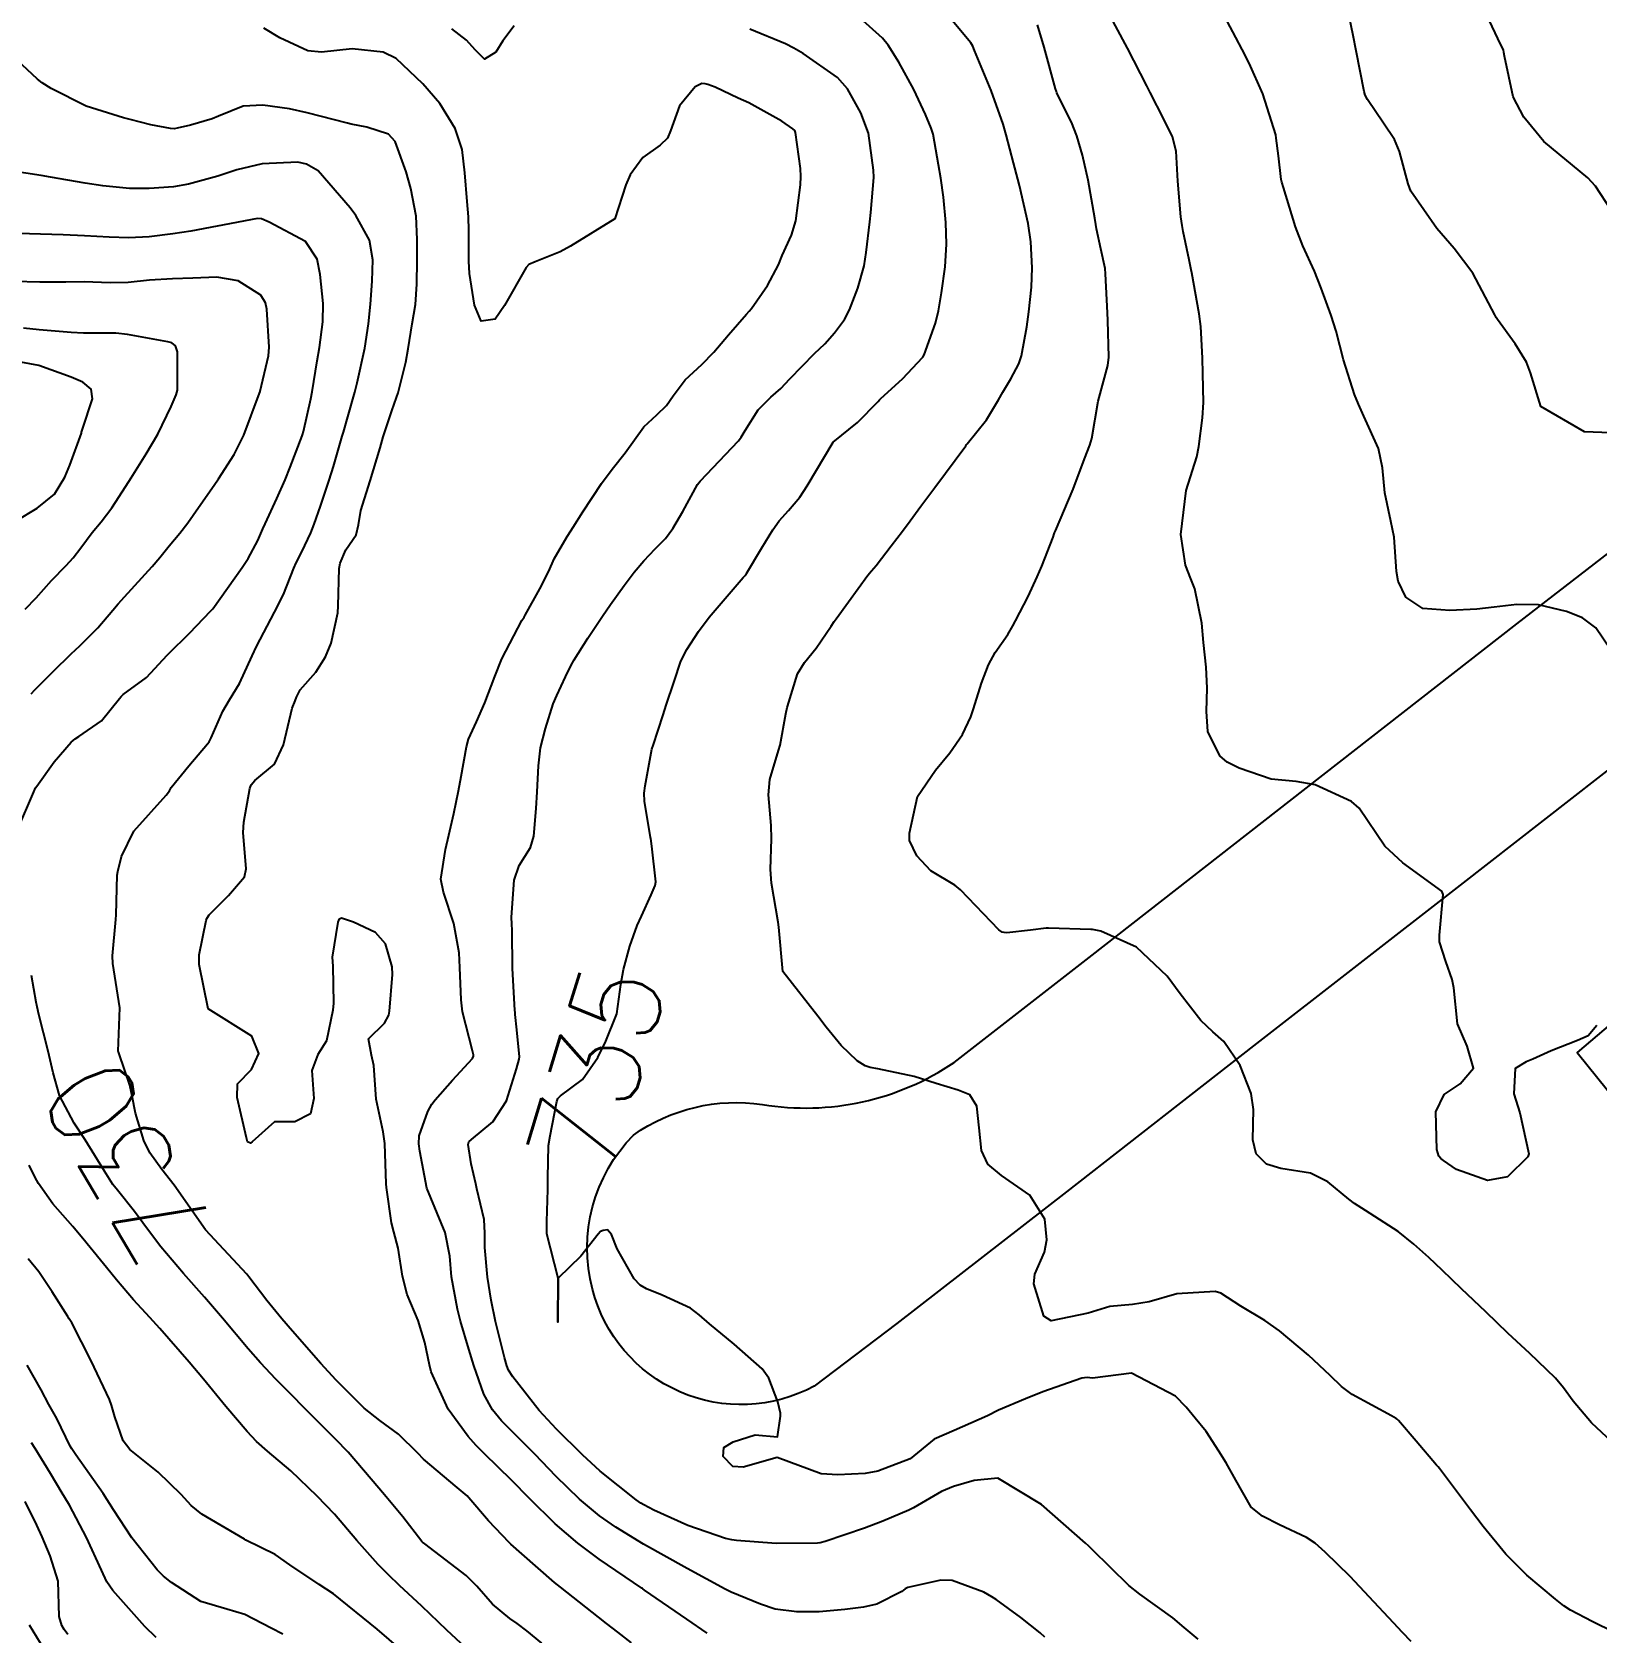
# Model space of a CAD drawing. Header units: metres. Extents: x 298520 to 308411, y 7433745 to 7450750.
# Drawn here: x 300236.3 to 300307.2, y 7449074.5 to 7449147 of the extents above; entities that cross this region are included whole.
import ezdxf
from ezdxf.enums import TextEntityAlignment as Align

# ---------------------------------------------------------------- set-up
doc = ezdxf.new("R2010")
doc.units = ezdxf.units.M
doc.header["$LTSCALE"] = 10
for name, color, linetype in [('Cotas', 45, 'Continuous'), ('Curvas de Nivel 1m', 11, 'Continuous'), ('Curvas de Nivel 5m', 15, 'Continuous'), ('Edificações', 30, 'Continuous'), ('Vias Primárias', 230, 'Continuous')]:
    doc.layers.add(name, color=color, linetype=linetype)
doc.styles.add('Style-STANDARD', font='STANDARD.shx')

msp = doc.modelspace()

# ---------------------------------------------------------------- linework, layer by layer
at = {"layer": 'Curvas de Nivel 1m', "flags": 128}
for points, elevation in [([(300307.176, 7449101.971), (300306.772, 7449101.491), (300306.286, 7449101.281), (300305.104, 7449100.821), (300304.277, 7449100.446), (300303.966, 7449100.323), (300303.478, 7449100.018), (300303.407, 7449098.867), (300303.69, 7449098.016), (300304.085, 7449096.152), (300304.048, 7449096.012), (300303.128, 7449095.107), (300302.212, 7449094.943), (300300.817, 7449095.444), (300300.221, 7449095.849), (300300.109, 7449095.939), (300300.023, 7449096.053), (300299.927, 7449096.355), (300299.875, 7449098.056), (300300.261, 7449098.84), (300300.987, 7449099.322), (300301.578, 7449100.037), (300301.298, 7449101.024), (300300.854, 7449102.044), (300300.696, 7449103.667), (300300.614, 7449104.047), (300300.331, 7449104.857), (300300.047, 7449105.761), (300300.042, 7449106.055), (300300.205, 7449107.896), (300300.153, 7449108.053), (300298.382, 7449109.334), (300297.577, 7449110.088), (300296.41, 7449111.802), (300296.06, 7449112.104), (300294.424, 7449112.859), (300293.551, 7449113.008), (300292.428, 7449113.124), (300290.981, 7449113.618), (300290.439, 7449113.89), (300290.096, 7449114.175), (300289.553, 7449115.282), (300289.492, 7449116.185), (300289.535, 7449117.246), (300289.482, 7449118.185), (300289.367, 7449119.314), (300289.293, 7449120.182), (300288.967, 7449121.747), (300288.791, 7449122.187), (300288.542, 7449122.813), (300288.342, 7449124.193), (300288.583, 7449126.19), (300289.065, 7449127.719), (300289.152, 7449128.185), (300289.321, 7449129.484), (300289.357, 7449130.183), (300289.34, 7449131.489), (300289.325, 7449132.183), (300289.237, 7449133.615), (300289.16, 7449134.185), (300288.838, 7449136.051), (300288.81, 7449136.189), (300288.707, 7449136.644), (300288.449, 7449137.923), (300288.399, 7449138.195), (300288.334, 7449138.591), (300288.203, 7449140.198), (300288.121, 7449141.554), (300287.96, 7449142.202), (300287.574, 7449143.001), (300286.946, 7449144.218), (300286.797, 7449144.522), (300285.924, 7449146.229), (300284.843, 7449148.24)], 738), ([(300308.483, 7449117.96), (300307.117, 7449119.974), (300306.517, 7449120.429), (300305.798, 7449120.709), (300304.523, 7449121.016), (300303.544, 7449121.035), (300302.522, 7449120.902), (300301.736, 7449120.823), (300300.52, 7449120.756), (300299.298, 7449120.845), (300298.526, 7449121.365), (300298.177, 7449122.084), (300298.105, 7449122.519), (300297.99, 7449124.086), (300297.847, 7449124.81), (300297.578, 7449126.09), (300297.464, 7449127.222), (300297.278, 7449128.093), (300296.625, 7449129.558), (300296.373, 7449130.103), (300296.201, 7449130.54), (300295.704, 7449132.109), (300295.367, 7449133.412), (300295.144, 7449134.115), (300294.691, 7449135.354), (300294.383, 7449136.125), (300293.86, 7449137.278), (300293.521, 7449138.138), (300292.98, 7449139.916), (300292.911, 7449140.148), (300292.884, 7449140.277), (300292.765, 7449141.345), (300292.66, 7449142.151), (300292.632, 7449142.294), (300292.045, 7449144.157), (300291.436, 7449145.541), (300291.119, 7449146.167), (300290.828, 7449146.711), (300290.038, 7449148.178)], 739), ([(300307.823, 7449138.883), (300307.107, 7449139.976), (300306.757, 7449140.344), (300304.773, 7449142), (300303.871, 7449143.101), (300303.38, 7449144.021), (300302.982, 7449145.867), (300302.966, 7449146.028), (300302.938, 7449146.142), (300302.826, 7449146.376), (300302.041, 7449148.038)], 741), ([(300307.968, 7449074.486), (300306.96, 7449074.983), (300305.978, 7449075.487), (300305.679, 7449075.683), (300305.304, 7449075.99), (300303.999, 7449077.079), (300303.042, 7449078.02), (300302.025, 7449079.282), (300301.451, 7449080.036), (300300.051, 7449081.905), (300299.983, 7449081.982), (300299.911, 7449082.052), (300298.992, 7449083.143), (300298.186, 7449084.078), (300298.137, 7449084.133), (300298.084, 7449084.172), (300297.877, 7449084.29), (300296.095, 7449085.261), (300295.612, 7449085.621), (300295.097, 7449086.115), (300294.116, 7449087.032), (300292.802, 7449088.143), (300292.138, 7449088.613), (300291.052, 7449089.252), (300290.15, 7449089.839), (300289.895, 7449089.919), (300288.149, 7449089.818), (300286.907, 7449089.451), (300286.144, 7449089.329), (300285.128, 7449089.245), (300284.14, 7449088.946), (300282.463, 7449088.592), (300282.138, 7449088.797), (300281.69, 7449090.275), (300281.726, 7449090.705), (300282.167, 7449091.699), (300282.277, 7449092.268), (300282.187, 7449093.193), (300281.504, 7449094.277), (300280.212, 7449095.181), (300279.607, 7449095.69), (300279.316, 7449096.304), (300279.212, 7449097.332), (300279.102, 7449098.307), (300278.779, 7449098.833), (300278.26, 7449099.041), (300277.255, 7449099.338), (300276.266, 7449099.654), (300274.624, 7449100.002), (300274.27, 7449100.062), (300274.045, 7449100.138), (300273.679, 7449100.369), (300272.959, 7449101.059), (300272.288, 7449101.886), (300271.9, 7449102.394), (300270.323, 7449104.41), (300270.14, 7449106.412), (300270.11, 7449106.648), (300269.815, 7449108.416), (300269.762, 7449109.033), (300269.809, 7449110.416), (300269.792, 7449111.024), (300269.669, 7449112.417), (300269.73, 7449113.111), (300270.131, 7449114.413), (300270.194, 7449114.664), (300270.46, 7449116.078), (300270.511, 7449116.361), (300270.527, 7449116.409), (300270.988, 7449117.895), (300271.295, 7449118.402), (300271.836, 7449119.053), (300272.508, 7449120.056), (300272.643, 7449120.256), (300272.741, 7449120.387), (300273.288, 7449121.146), (300274.173, 7449122.365), (300274.342, 7449122.557), (300274.539, 7449122.792), (300275.22, 7449123.686), (300275.735, 7449124.348), (300276.09, 7449124.823), (300276.574, 7449125.483), (300277.208, 7449126.331), (300278.602, 7449128.219), (300278.639, 7449128.273), (300278.672, 7449128.309), (300279.535, 7449129.385), (300280.087, 7449130.295), (300280.286, 7449130.644), (300280.643, 7449131.249), (300281.003, 7449131.932), (300281.127, 7449132.285), (300281.359, 7449133.597), (300281.45, 7449134.282), (300281.571, 7449135.405), (300281.608, 7449136.281), (300281.54, 7449137.457), (300281.419, 7449138.283), (300281.029, 7449140.007), (300280.957, 7449140.288), (300280.76, 7449141.035), (300280.437, 7449142.293), (300280.298, 7449142.775), (300279.759, 7449144.3), (300279.004, 7449146.124), (300278.916, 7449146.309), (300278.824, 7449146.468), (300277.991, 7449147.479)], 736), ([(300308.067, 7449082.906), (300306.93, 7449083.972), (300306.093, 7449084.956), (300305.664, 7449085.552), (300305.3, 7449085.992), (300304.12, 7449087.124), (300303.159, 7449088.02), (300302.143, 7449089.001), (300301.035, 7449090.041), (300300.161, 7449090.88), (300299.564, 7449091.456), (300298.882, 7449092.069), (300298.181, 7449092.635), (300296.696, 7449093.594), (300296.2, 7449093.903), (300295.941, 7449094.104), (300294.986, 7449094.894), (300294.214, 7449095.274), (300292.866, 7449095.494), (300292.218, 7449095.682), (300291.741, 7449096.155), (300291.593, 7449096.796), (300291.632, 7449098.156), (300291.523, 7449098.894), (300291.026, 7449100.162), (300290.284, 7449101.236), (300289.792, 7449101.682), (300289.247, 7449102.186), (300288.311, 7449103.401), (300287.723, 7449104.206), (300286.336, 7449105.507), (300284.71, 7449106.236), (300284.344, 7449106.312), (300284.267, 7449106.318), (300282.344, 7449106.369), (300282.246, 7449106.37), (300281.528, 7449106.278), (300280.464, 7449106.167), (300280.342, 7449106.173), (300280.247, 7449106.196), (300280.102, 7449106.292), (300278.37, 7449108.111), (300278.105, 7449108.314), (300277.027, 7449108.977), (300276.386, 7449109.647), (300276.053, 7449110.343), (300276.058, 7449110.681), (300276.413, 7449112.34), (300277.225, 7449113.534), (300277.885, 7449114.318), (300278.451, 7449115.138), (300278.824, 7449115.942), (300278.952, 7449116.305), (300279.312, 7449117.464), (300279.634, 7449118.298), (300279.93, 7449118.857), (300280.504, 7449119.676), (300280.737, 7449120.06), (300280.855, 7449120.287), (300281.42, 7449121.385), (300281.84, 7449122.277), (300282.046, 7449122.769), (300282.56, 7449124.085), (300282.608, 7449124.223), (300282.623, 7449124.269), (300282.66, 7449124.365), (300283.458, 7449126.257), (300283.977, 7449127.63), (300284.214, 7449128.246), (300284.301, 7449128.552), (300284.598, 7449130.241), (300284.635, 7449130.405), (300285.026, 7449131.859), (300285.073, 7449132.236), (300285.029, 7449133.885), (300285.015, 7449134.237), (300284.934, 7449136.003), (300284.905, 7449136.238), (300284.712, 7449137.131), (300284.526, 7449138.048), (300284.491, 7449138.243), (300284.446, 7449138.526), (300284.139, 7449140.249), (300283.887, 7449141.376), (300283.625, 7449142.257), (300283.384, 7449142.866), (300282.791, 7449144.062), (300282.729, 7449144.197), (300282.707, 7449144.261), (300282.67, 7449144.387), (300282.153, 7449146.27), (300281.842, 7449147.284)], 737), ([(300282.174, 7449074.268), (300281.965, 7449074.461), (300281.087, 7449075.163), (300279.98, 7449075.967), (300279.784, 7449076.096), (300279.416, 7449076.299), (300277.991, 7449076.841), (300277.467, 7449076.849), (300275.986, 7449076.522), (300275.865, 7449076.461), (300275.704, 7449076.343), (300274.575, 7449075.756), (300273.976, 7449075.629), (300273.128, 7449075.526), (300271.973, 7449075.41), (300270.958, 7449075.415), (300269.974, 7449075.54), (300269.312, 7449075.756), (300267.982, 7449076.311), (300267.711, 7449076.443), (300265.997, 7449077.372), (300264.013, 7449078.48), (300262.768, 7449079.246), (300262.025, 7449079.768), (300261.121, 7449080.519), (300260.048, 7449081.558), (300259.105, 7449082.54), (300258.073, 7449083.576), (300257.588, 7449084.068), (300257.179, 7449084.564), (300256.785, 7449085.265), (300256.327, 7449086.577), (300256.114, 7449087.309), (300255.734, 7449088.584), (300255.596, 7449089.127), (300255.329, 7449090.588), (300255.24, 7449091.516), (300255.035, 7449092.591), (300254.203, 7449094.6), (300253.888, 7449096.274), (300253.843, 7449096.606), (300253.855, 7449096.977), (300254.245, 7449098.075), (300254.439, 7449098.41), (300254.586, 7449098.597), (300255.361, 7449099.49), (300256.272, 7449100.475), (300256.325, 7449100.579), (300256.325, 7449100.631), (300256.275, 7449100.819), (300255.823, 7449102.585), (300255.757, 7449103.13), (300255.704, 7449104.586), (300255.666, 7449105.25), (300255.429, 7449106.589), (300254.955, 7449108.004), (300254.84, 7449108.595), (300255.045, 7449109.935), (300255.196, 7449110.592), (300255.428, 7449111.565), (300255.641, 7449112.588), (300255.766, 7449113.244), (300256, 7449114.584), (300256.098, 7449114.932), (300256.454, 7449115.714), (300256.834, 7449116.574), (300257.282, 7449117.767), (300257.603, 7449118.563), (300258.511, 7449120.312), (300258.605, 7449120.456), (300258.662, 7449120.549), (300259.328, 7449121.739), (300259.723, 7449122.538), (300259.977, 7449123.1), (300260.557, 7449124.112), (300260.723, 7449124.365), (300260.833, 7449124.526), (300261.272, 7449125.222), (300262.116, 7449126.507), (300262.589, 7449127.156), (300263.189, 7449127.902), (300263.604, 7449128.49), (300264.027, 7449129.07), (300264.62, 7449129.618), (300265.061, 7449130.041), (300265.362, 7449130.473), (300265.901, 7449131.207), (300266.647, 7449131.905), (300267.197, 7449132.452), (300267.86, 7449133.247), (300268.679, 7449134.177), (300268.8, 7449134.31), (300268.899, 7449134.428), (300269.633, 7449135.481), (300270.118, 7449136.416), (300270.293, 7449136.829), (300270.716, 7449137.749), (300270.905, 7449138.407), (300271.115, 7449140.037), (300271.139, 7449140.404), (300271.119, 7449140.767), (300270.896, 7449142.408), (300270.858, 7449142.493), (300270.775, 7449142.572), (300270.274, 7449142.919), (300268.786, 7449143.753), (300268.304, 7449143.953), (300267.262, 7449144.453), (300266.923, 7449144.577), (300266.804, 7449144.612), (300266.648, 7449144.618), (300266.349, 7449144.465), (300265.647, 7449143.614), (300265.232, 7449142.475), (300265.099, 7449142.147), (300264.766, 7449141.833), (300263.981, 7449141.267), (300263.409, 7449140.493), (300263.211, 7449140.031), (300262.723, 7449138.5), (300260.71, 7449137.258), (300260.236, 7449137.007), (300259.103, 7449136.546), (300258.82, 7449136.43), (300258.7, 7449136.297), (300257.728, 7449134.564), (300257.295, 7449133.949), (300256.672, 7449133.86), (300256.362, 7449134.583), (300256.134, 7449136.015), (300256.103, 7449136.579), (300256.104, 7449137.967), (300256.089, 7449138.58), (300256.038, 7449139.276), (300255.932, 7449140.582), (300255.81, 7449141.631), (300255.49, 7449142.589), (300254.79, 7449143.711), (300254.025, 7449144.608), (300252.814, 7449145.747), (300252.234, 7449146.046), (300250.818, 7449146.185), (300249.436, 7449146.044), (300248.817, 7449146.1), (300247.547, 7449146.683), (300246.827, 7449147.132)], 733), ([(300258.156, 7449147.231), (300257.646, 7449146.562), (300257.336, 7449146.047), (300256.814, 7449145.724), (300256.388, 7449146.145), (300256.002, 7449146.582), (300255.333, 7449147.097)], 734), ([(300289.117, 7449074.183), (300288.489, 7449074.713), (300287.972, 7449075.144), (300286.474, 7449076.215), (300285.989, 7449076.613), (300284.328, 7449078.245), (300284.165, 7449078.398), (300284.016, 7449078.523), (300282.033, 7449080.27), (300280.051, 7449081.463), (300278.985, 7449081.37), (300278.044, 7449081.09), (300277.5, 7449080.866), (300276.595, 7449080.334), (300276.243, 7449080.126), (300276.03, 7449080.022), (300274.855, 7449079.521), (300274.021, 7449079.202), (300272.23, 7449078.602), (300272.014, 7449078.541), (300271.884, 7449078.522), (300270.014, 7449078.512), (300268.227, 7449078.649), (300268.015, 7449078.669), (300267.728, 7449078.731), (300266.022, 7449079.324), (300264.479, 7449080.025), (300264.031, 7449080.256), (300263.889, 7449080.34), (300263.684, 7449080.485), (300262.052, 7449081.785), (300261.249, 7449082.518), (300260.074, 7449083.684), (300259.29, 7449084.538), (300258.098, 7449086.059), (300257.909, 7449086.361), (300257.832, 7449086.554), (300257.726, 7449086.939), (300257.319, 7449088.562), (300257.111, 7449089.534), (300256.945, 7449090.568), (300256.835, 7449091.908), (300256.837, 7449092.57), (300256.804, 7449093.186), (300256.467, 7449094.576), (300256.417, 7449094.789), (300256.214, 7449095.7), (300256.07, 7449096.582), (300256.104, 7449096.702), (300256.226, 7449096.808), (300257.195, 7449097.609), (300257.818, 7449098.557), (300258.267, 7449100), (300258.382, 7449100.439), (300258.4, 7449100.549), (300258.285, 7449101.764), (300258.21, 7449102.469), (300258.199, 7449102.551), (300258.187, 7449102.66), (300258.084, 7449104.554), (300258.063, 7449106.277), (300258.054, 7449106.554), (300258.035, 7449106.867), (300258.155, 7449108.553), (300258.379, 7449109.207), (300258.899, 7449110.034), (300259.052, 7449110.543), (300259.16, 7449111.788), (300259.199, 7449112.542), (300259.254, 7449113.719), (300259.357, 7449114.541), (300259.573, 7449115.417), (300259.93, 7449116.535), (300260.087, 7449116.916), (300260.481, 7449117.751), (300260.739, 7449118.276), (300260.873, 7449118.524), (300261.496, 7449119.508), (300262.155, 7449120.505), (300262.518, 7449121.033), (300263.135, 7449121.886), (300263.592, 7449122.489), (300264.025, 7449123.001), (300264.549, 7449123.546), (300265.006, 7449124.026), (300265.341, 7449124.472), (300265.796, 7449125.243), (300266.46, 7449126.461), (300266.511, 7449126.533), (300266.584, 7449126.614), (300268.307, 7449128.434), (300268.436, 7449128.602), (300268.61, 7449128.902), (300269.205, 7449129.843), (300269.785, 7449130.418), (300270.233, 7449130.818), (300270.641, 7449131.255), (300271.761, 7449132.393), (300272.216, 7449132.831), (300272.667, 7449133.328), (300273.113, 7449133.939), (300273.337, 7449134.373), (300273.713, 7449135.349), (300274.004, 7449136.367), (300274.099, 7449136.977), (300274.257, 7449138.365), (300274.307, 7449138.787), (300274.433, 7449140.363), (300274.426, 7449140.693), (300274.196, 7449142.366), (300273.852, 7449143.3), (300273.245, 7449144.375), (300272.801, 7449144.896), (300271.24, 7449145.98), (300270.82, 7449146.225), (300270.443, 7449146.414), (300268.829, 7449147.086)], 734), ([(300266.89, 7449074.451), (300265.969, 7449075.086), (300264.064, 7449076.397), (300263.983, 7449076.451), (300263.967, 7449076.465), (300263.94, 7449076.481), (300262.002, 7449077.8), (300261.046, 7449078.52), (300260.022, 7449079.396), (300258.86, 7449080.542), (300258.045, 7449081.379), (300256.815, 7449082.569), (300256.439, 7449082.947), (300256.071, 7449083.358), (300255.174, 7449084.589), (300254.409, 7449086.288), (300254.327, 7449086.598), (300254.118, 7449087.613), (300253.809, 7449088.605), (300253.316, 7449089.784), (300253.101, 7449090.616), (300252.911, 7449091.88), (300252.719, 7449092.622), (300252.6, 7449093.037), (300252.375, 7449094.627), (300252.367, 7449094.79), (300252.311, 7449096.629), (300252.231, 7449097.147), (300251.911, 7449098.625), (300251.8, 7449100.159), (300251.702, 7449100.629), (300251.558, 7449101.357), (300252.295, 7449102.066), (300252.48, 7449102.439), (300252.523, 7449102.618), (300252.653, 7449104.282), (300252.631, 7449104.617), (300252.333, 7449105.66), (300251.888, 7449106.176), (300250.893, 7449106.642), (300250.346, 7449106.832), (300250.226, 7449106.77), (300250.175, 7449106.652), (300249.918, 7449105.063), (300249.946, 7449104.654), (300249.985, 7449102.974), (300249.957, 7449102.653), (300249.665, 7449101.274), (300249.278, 7449100.66), (300249.006, 7449099.923), (300249.085, 7449098.662), (300248.94, 7449097.966), (300248.237, 7449097.598), (300247.311, 7449097.61), (300246.297, 7449096.699), (300246.222, 7449096.638), (300246.094, 7449096.701), (300246.042, 7449096.886), (300245.624, 7449098.706), (300245.637, 7449099.328), (300246.266, 7449099.975), (300246.608, 7449100.695), (300246.285, 7449101.488), (300244.303, 7449102.72), (300243.897, 7449104.724), (300243.893, 7449105.159), (300244.221, 7449106.721), (300244.25, 7449106.815), (300244.347, 7449106.972), (300245.225, 7449107.846), (300245.954, 7449108.704), (300246.025, 7449109.055), (300245.895, 7449110.705), (300245.925, 7449111.177), (300246.195, 7449112.702), (300246.253, 7449112.864), (300246.418, 7449113.062), (300247.314, 7449113.803), (300247.713, 7449114.681), (300248.113, 7449116.329), (300248.241, 7449116.673), (300248.306, 7449116.832), (300248.47, 7449117.167), (300249.178, 7449117.967), (300249.621, 7449118.659), (300249.874, 7449119.282), (300250.176, 7449120.653), (300250.198, 7449120.972), (300250.233, 7449122.653), (300250.28, 7449122.909), (300250.546, 7449123.509), (300251.014, 7449124.185), (300251.112, 7449124.642), (300251.211, 7449125.282), (300251.644, 7449126.634), (300252.088, 7449128.117), (300252.232, 7449128.626), (300252.621, 7449129.807), (300252.839, 7449130.409), (300252.906, 7449130.617), (300253.251, 7449132.01), (300253.357, 7449132.613), (300253.54, 7449133.741), (300253.686, 7449134.61), (300253.76, 7449135.542), (300253.763, 7449136.609), (300253.765, 7449137.557), (300253.72, 7449138.61), (300253.485, 7449139.869), (300253.268, 7449140.615), (300252.767, 7449141.996), (300252.472, 7449142.327), (300251.486, 7449142.639), (300250.775, 7449142.782), (300250.607, 7449142.82), (300248.782, 7449143.301), (300247.991, 7449143.471), (300246.787, 7449143.644), (300245.898, 7449143.591), (300244.779, 7449143.146), (300244.485, 7449143.015), (300243.512, 7449142.733), (300242.907, 7449142.603), (300242.771, 7449142.577), (300242.607, 7449142.578), (300241.708, 7449142.751), (300240.776, 7449142.992), (300240.478, 7449143.063), (300238.785, 7449143.594), (300237.203, 7449144.4), (300236.8, 7449144.649), (300236.581, 7449144.813), (300235.659, 7449145.675)], 732), ([(300263.477, 7449074.006), (300262.847, 7449074.497), (300262.342, 7449074.88), (300261.969, 7449075.167), (300260.254, 7449076.527), (300259.986, 7449076.751), (300258.513, 7449078.037), (300258.012, 7449078.48), (300257.937, 7449078.551), (300256.999, 7449079.542), (300256.113, 7449080.579), (300256.034, 7449080.661), (300255.585, 7449081.04), (300254.059, 7449082.332), (300253.797, 7449082.604), (300252.922, 7449083.468), (300252.077, 7449084.074), (300251.364, 7449084.637), (300250.096, 7449085.909), (300249.408, 7449086.657), (300248.125, 7449088.123), (300247.645, 7449088.677), (300246.968, 7449089.514), (300246.152, 7449090.59), (300246.063, 7449090.701), (300244.183, 7449092.72), (300242.77, 7449094.734), (300242.21, 7449095.453), (300241.665, 7449096.196), (300241.399, 7449096.752), (300241.01, 7449097.989), (300240.864, 7449098.761), (300240.765, 7449099.269), (300240.272, 7449100.686), (300240.241, 7449100.77), (300240.235, 7449100.809), (300240.303, 7449102.77), (300239.995, 7449104.773), (300239.978, 7449105.122), (300240.128, 7449106.772), (300240.138, 7449106.98), (300240.188, 7449108.772), (300240.211, 7449108.935), (300240.381, 7449109.623), (300240.948, 7449110.762), (300242.409, 7449112.393), (300242.552, 7449112.598), (300242.638, 7449112.738), (300243.427, 7449113.731), (300244.273, 7449114.722), (300244.349, 7449114.816), (300244.446, 7449114.997), (300244.974, 7449116.198), (300245.276, 7449116.712), (300245.723, 7449117.459), (300246.294, 7449118.702), (300246.497, 7449119.132), (300247.311, 7449120.682), (300247.713, 7449121.486), (300248.185, 7449122.673), (300248.29, 7449122.919), (300248.544, 7449123.41), (300248.953, 7449124.27), (300249.103, 7449124.665), (300249.386, 7449125.477), (300249.781, 7449126.658), (300249.974, 7449127.275), (300250.372, 7449128.652), (300250.427, 7449128.84), (300250.622, 7449129.521), (300250.945, 7449130.645), (300251.057, 7449131.063), (300251.398, 7449132.639), (300251.565, 7449133.741), (300251.659, 7449134.635), (300251.738, 7449135.679), (300251.766, 7449136.634), (300251.609, 7449137.533), (300250.984, 7449138.646), (300250.728, 7449138.99), (300249.281, 7449140.665), (300248.756, 7449140.977), (300248.367, 7449141.064), (300246.756, 7449140.982), (300245.608, 7449140.707), (300244.969, 7449140.498), (300244.749, 7449140.433), (300243.41, 7449140.066), (300242.741, 7449139.941), (300241.635, 7449139.861), (300240.739, 7449139.861), (300239.539, 7449139.984), (300238.743, 7449140.112), (300237.17, 7449140.382), (300236.748, 7449140.452), (300234.853, 7449140.737)], 731), ([(300236.288, 7449116.99), (300236.468, 7449117.171), (300237.287, 7449117.996), (300238.1, 7449118.794), (300238.304, 7449118.982), (300238.497, 7449119.156), (300239.313, 7449119.974), (300239.998, 7449120.775), (300240.231, 7449121.057), (300240.519, 7449121.383), (300241.771, 7449122.751), (300242.121, 7449123.164), (300242.547, 7449123.682), (300243.028, 7449124.263), (300243.384, 7449124.732), (300243.876, 7449125.421), (300244.58, 7449126.432), (300244.771, 7449126.717), (300245.481, 7449127.825), (300245.929, 7449128.7), (300246.632, 7449130.596), (300246.654, 7449130.668), (300246.658, 7449130.69), (300247.04, 7449132.295), (300247.072, 7449132.686), (300246.967, 7449134.399), (300246.909, 7449134.688), (300246.686, 7449135.036), (300245.671, 7449135.683), (300244.694, 7449135.853), (300243.613, 7449135.811), (300242.693, 7449135.776), (300241.649, 7449135.712), (300240.691, 7449135.618), (300239.868, 7449135.602), (300238.691, 7449135.636), (300237.857, 7449135.633), (300236.691, 7449135.624), (300235.52, 7449135.657)], 729), ([(300236.028, 7449120.817), (300236.518, 7449121.339), (300237.216, 7449122.113), (300237.882, 7449122.797), (300238.192, 7449123.139), (300238.545, 7449123.596), (300239.056, 7449124.284), (300239.466, 7449124.781), (300239.943, 7449125.403), (300240.579, 7449126.385), (300240.814, 7449126.767), (300241.503, 7449127.852), (300242.036, 7449128.749), (300242.626, 7449130.002), (300242.851, 7449130.517), (300242.912, 7449130.737), (300242.914, 7449132.474), (300242.834, 7449132.738), (300242.655, 7449132.875), (300242.476, 7449132.922), (300240.66, 7449133.256), (300240.124, 7449133.312), (300238.661, 7449133.324), (300238.108, 7449133.349), (300236.663, 7449133.475), (300235.946, 7449133.539)], 728), ([(300235.614, 7449124.824), (300236.569, 7449125.391), (300237.353, 7449126.024), (300237.819, 7449126.798), (300238.04, 7449127.347), (300238.568, 7449128.79), (300238.576, 7449128.828), (300238.615, 7449128.966), (300239.066, 7449130.349), (300239.004, 7449130.786), (300238.636, 7449131.104), (300238.109, 7449131.325), (300236.643, 7449131.854), (300235.832, 7449132.009)], 727), ([(300255.955, 7449073.796), (300255.11, 7449074.589), (300253.979, 7449075.676), (300252.966, 7449076.615), (300252.465, 7449077.091), (300252.002, 7449077.557), (300251.043, 7449078.64), (300250.025, 7449079.834), (300249.239, 7449080.658), (300248.05, 7449081.801), (300246.998, 7449082.686), (300246.498, 7449083.124), (300246.072, 7449083.578), (300245.105, 7449084.71), (300244.095, 7449085.953), (300243.448, 7449086.727), (300242.125, 7449088.241), (300241.664, 7449088.747), (300240.921, 7449089.538), (300240.15, 7449090.447), (300239.902, 7449090.773), (300238.634, 7449092.327), (300238.247, 7449092.789), (300238.184, 7449092.863), (300237.276, 7449093.886), (300236.623, 7449094.814), (300236.477, 7449095.087), (300236.211, 7449095.64)], 729), ([(300253.037, 7449073.697), (300251.963, 7449074.63), (300249.987, 7449076.228), (300249.339, 7449076.657), (300248.002, 7449077.546), (300247.336, 7449078.01), (300246.013, 7449078.668), (300245.946, 7449078.701), (300244.024, 7449079.836), (300243.535, 7449080.234), (300243.085, 7449080.734), (300242.048, 7449081.738), (300240.767, 7449082.759), (300240.454, 7449083.152), (300240.078, 7449084.239), (300239.925, 7449084.772), (300239.834, 7449085.024), (300239.007, 7449086.781), (300238.129, 7449088.502), (300238.022, 7449088.682), (300237.952, 7449088.793), (300237.252, 7449089.911), (300236.647, 7449090.813), (300236.162, 7449091.393)], 728), ([(300247.685, 7449074.399), (300247.16, 7449074.682), (300245.972, 7449075.298), (300245.152, 7449075.531), (300243.98, 7449075.888), (300242.654, 7449076.74), (300242.284, 7449077.034), (300241.999, 7449077.313), (300240.851, 7449078.762), (300240.026, 7449080.034), (300239.556, 7449080.775), (300238.315, 7449082.532), (300238.136, 7449082.789), (300238.064, 7449082.918), (300237.449, 7449084.172), (300237.09, 7449084.805), (300236.742, 7449085.463), (300236.109, 7449086.58)], 727), ([(300241.958, 7449074.257), (300241.438, 7449074.755), (300239.987, 7449076.375), (300239.721, 7449076.773), (300239.474, 7449077.3), (300238.805, 7449078.782), (300238.027, 7449080.242), (300237.824, 7449080.586), (300237.704, 7449080.795), (300237.168, 7449081.682), (300236.47, 7449082.814), (300236.312, 7449083.063)], 726), ([(300236.878, 7449073.732), (300236.215, 7449074.816)], 724)]:
    msp.add_lwpolyline(points, dxfattribs=dict(at, elevation=elevation))
at = {"layer": 'Curvas de Nivel 5m', "flags": 128}
for points, elevation in [([(300298.757, 7449074.072), (300298.378, 7449074.484), (300297.971, 7449074.918), (300296.867, 7449076.091), (300295.997, 7449077.02), (300294.878, 7449078.117), (300294.415, 7449078.522), (300294.019, 7449078.777), (300292.807, 7449079.36), (300292.029, 7449079.74), (300291.525, 7449080.155), (300290.822, 7449081.385), (300290.388, 7449082.167), (300290.061, 7449082.692), (300289.479, 7449083.581), (300288.991, 7449084.186), (300288.579, 7449084.683), (300288.093, 7449085.182), (300286.103, 7449086.22), (300284.337, 7449086.001), (300284.101, 7449086.023), (300283.849, 7449085.992), (300282.094, 7449085.383), (300281.306, 7449085.062), (300280.085, 7449084.543), (300279.591, 7449084.297), (300278.076, 7449083.624), (300277.171, 7449083.23), (300276.089, 7449082.34), (300274.621, 7449081.787), (300274.053, 7449081.674), (300272.804, 7449081.626), (300272.052, 7449081.661), (300270.063, 7449082.41), (300268.528, 7449081.961), (300268.056, 7449082.003), (300267.627, 7449082.444), (300267.648, 7449082.863), (300268.07, 7449083.112), (300269.073, 7449083.425), (300270.072, 7449083.337), (300270.218, 7449084.272), (300270.222, 7449084.409), (300270.088, 7449084.93), (300269.685, 7449086.003), (300269.391, 7449086.421), (300268.119, 7449087.539), (300267.002, 7449088.451), (300266.54, 7449088.857), (300266.14, 7449089.159), (300264.861, 7449089.758), (300264.149, 7449090.044), (300263.868, 7449090.202), (300263.592, 7449090.488), (300262.822, 7449091.851), (300262.564, 7449092.504), (300262.387, 7449092.709), (300262.185, 7449092.686), (300262.065, 7449092.631), (300261.955, 7449092.512), (300261.172, 7449091.515), (300260.153, 7449090.53), (300260.133, 7449088.53), (300260.153, 7449090.53), (300259.644, 7449092.535), (300259.635, 7449093.089), (300259.677, 7449094.535), (300259.677, 7449095.066), (300259.72, 7449096.535), (300259.791, 7449096.973), (300260.09, 7449098.532), (300260.129, 7449098.656), (300260.255, 7449098.788), (300261.256, 7449099.527), (300261.942, 7449100.513), (300262.047, 7449100.741), (300262.28, 7449101.176), (300262.8, 7449102.502), (300262.988, 7449103.824), (300263.101, 7449104.498), (300263.398, 7449105.559), (300263.725, 7449106.489), (300263.921, 7449106.915), (300264.364, 7449107.882), (300264.545, 7449108.303), (300264.576, 7449108.478), (300264.389, 7449110.088), (300264.342, 7449110.43), (300264.335, 7449110.481), (300264.055, 7449112.131), (300264.043, 7449112.486), (300264.084, 7449112.817), (300264.394, 7449114.48), (300264.402, 7449114.522), (300264.445, 7449114.652), (300264.9, 7449116.034), (300265.046, 7449116.474), (300265.401, 7449117.549), (300265.706, 7449118.468), (300265.968, 7449118.996), (300266.506, 7449119.803), (300266.988, 7449120.453), (300268.531, 7449122.253), (300268.614, 7449122.348), (300268.676, 7449122.429), (300269.374, 7449123.599), (300269.866, 7449124.417), (300270.158, 7449124.823), (300270.572, 7449125.287), (300271.09, 7449125.893), (300271.429, 7449126.402), (300272.603, 7449128.38), (300273.707, 7449129.279), (300274.631, 7449130.229), (300274.692, 7449130.299), (300274.752, 7449130.359), (300275.737, 7449131.254), (300276.652, 7449132.233), (300276.72, 7449132.339), (300277.234, 7449133.773), (300277.367, 7449134.33), (300277.503, 7449135.139), (300277.675, 7449136.325), (300277.737, 7449137.348), (300277.704, 7449138.325), (300277.599, 7449139.468), (300277.467, 7449140.329), (300277.36, 7449140.932), (300277.119, 7449142.335), (300277.042, 7449142.602), (300276.782, 7449143.225), (300276.257, 7449144.345), (300275.579, 7449145.585), (300275.091, 7449146.357), (300274.826, 7449146.671), (300272.932, 7449148.379)], 735), ([(300307.783, 7449128.801), (300306.616, 7449128.847), (300304.633, 7449130), (300304.169, 7449131.528), (300303.978, 7449132.01), (300303.479, 7449132.835), (300302.672, 7449133.938), (300302.615, 7449134.031), (300302.555, 7449134.151), (300301.558, 7449136.041), (300300.714, 7449137.148), (300299.922, 7449138.058), (300298.748, 7449139.753), (300298.622, 7449140.072), (300298.239, 7449141.549), (300298.002, 7449142.082), (300297.512, 7449142.821), (300296.791, 7449143.899), (300296.683, 7449144.101), (300296.639, 7449144.258), (300296.267, 7449146.106), (300296.136, 7449146.8), (300295.863, 7449148.11)], 740), ([(300235.67, 7449110.821), (300236.41, 7449112.554), (300236.498, 7449112.723), (300236.547, 7449112.809), (300237.329, 7449113.901), (300238.105, 7449114.793), (300238.284, 7449114.952), (300238.446, 7449115.053), (300239.478, 7449115.755), (300240.287, 7449116.772), (300240.365, 7449116.871), (300240.466, 7449116.952), (300241.514, 7449117.718), (300242.453, 7449118.741), (300242.493, 7449118.785), (300243.484, 7449119.749), (300244.415, 7449120.721), (300244.464, 7449120.77), (300244.514, 7449120.83), (300245.844, 7449122.7), (300246.117, 7449123.119), (300246.552, 7449123.931), (300246.788, 7449124.459), (300246.888, 7449124.687), (300247.421, 7449125.835), (300247.786, 7449126.678), (300248.016, 7449127.251), (300248.562, 7449128.671), (300248.574, 7449128.709), (300248.615, 7449128.871), (300248.95, 7449130.346), (300249.014, 7449130.666), (300249.245, 7449132.066), (300249.347, 7449132.663), (300249.504, 7449133.828), (300249.508, 7449134.662), (300249.383, 7449135.976), (300249.241, 7449136.665), (300248.711, 7449137.47), (300247.064, 7449138.342), (300246.721, 7449138.49), (300246.538, 7449138.51), (300244.717, 7449138.162), (300243.516, 7449137.931), (300242.714, 7449137.813), (300241.634, 7449137.678), (300240.712, 7449137.632), (300239.825, 7449137.666), (300238.712, 7449137.73), (300237.743, 7449137.769), (300236.713, 7449137.797), (300235.721, 7449137.833)], 730), ([(300259.418, 7449073.998), (300258.731, 7449074.548), (300258.296, 7449074.885), (300257.968, 7449075.11), (300257.18, 7449075.767), (300256.473, 7449076.573), (300255.99, 7449077.067), (300254.113, 7449078.497), (300254.013, 7449078.572), (300253.983, 7449078.6), (300253.123, 7449079.713), (300252.37, 7449080.625), (300252.039, 7449081.017), (300250.646, 7449082.644), (300250.069, 7449083.234), (300248.641, 7449084.664), (300248.088, 7449085.226), (300247.369, 7449085.954), (300246.669, 7449086.692), (300246.112, 7449087.327), (300244.954, 7449088.712), (300244.142, 7449089.657), (300243.189, 7449090.73), (300242.171, 7449091.944), (300241.56, 7449092.749), (300240.976, 7449093.543), (300240.2, 7449094.512), (300239.997, 7449094.772), (300239.617, 7449095.368), (300238.743, 7449096.785), (300238.234, 7449097.547), (300237.582, 7449098.8), (300237.285, 7449099.827), (300237.071, 7449100.808), (300236.644, 7449102.468), (300236.559, 7449102.816), (300236.518, 7449103.029), (300236.317, 7449104.231)], 730), ([(300237.959, 7449074.395), (300237.782, 7449074.613), (300237.681, 7449074.794), (300237.567, 7449075.198), (300237.517, 7449076.797), (300237.151, 7449077.949), (300236.791, 7449078.808), (300236.549, 7449079.343), (300236.029, 7449080.409)], 725)]:
    msp.add_lwpolyline(points, dxfattribs=dict(at, elevation=elevation))
at = {"layer": 'Edificações'}
msp.add_lwpolyline([(300336.425, 7449085.283), (300317.127, 7449109.973), (300306.273, 7449100.745), (300314.655, 7449090.343), (300320.057, 7449094.478), (300330.714, 7449081)], close=True, dxfattribs=at)
at = {"layer": 'Vias Primárias', "elevation": 737.043}
msp.add_lwpolyline([(300312.258, 7449117.103), (300300.975, 7449108.321), (300291.622, 7449101.044), (300283.156, 7449094.434), (300275.485, 7449088.469), (300271.742, 7449085.641, -0.488712), (300261.705, 7449090.027, -0.264148), (300263.56, 7449097.005, -0.192611), (300269.396, 7449098.388, 0.191611), (300278.08, 7449100.294), (300284.19, 7449105.043), (300294.011, 7449112.711), (300303.54, 7449120.16), (300311.236, 7449126.102, 0.206336)], format="xyb", dxfattribs=at)

# ---------------------------------------------------------------- texts
at = {"layer": 'Cotas', "style": 'Style-STANDARD'}
for s, rotation, p in [('735', 73.0274, (300261.9, 7449100.033, 735)), ('730', 120.78083, (300240.652, 7449095.795, 730))]:
    msp.add_text(s, height=4, rotation=rotation, dxfattribs=at).set_placement(p, align=Align.MIDDLE_CENTER)

doc.saveas('drawing.dxf')
